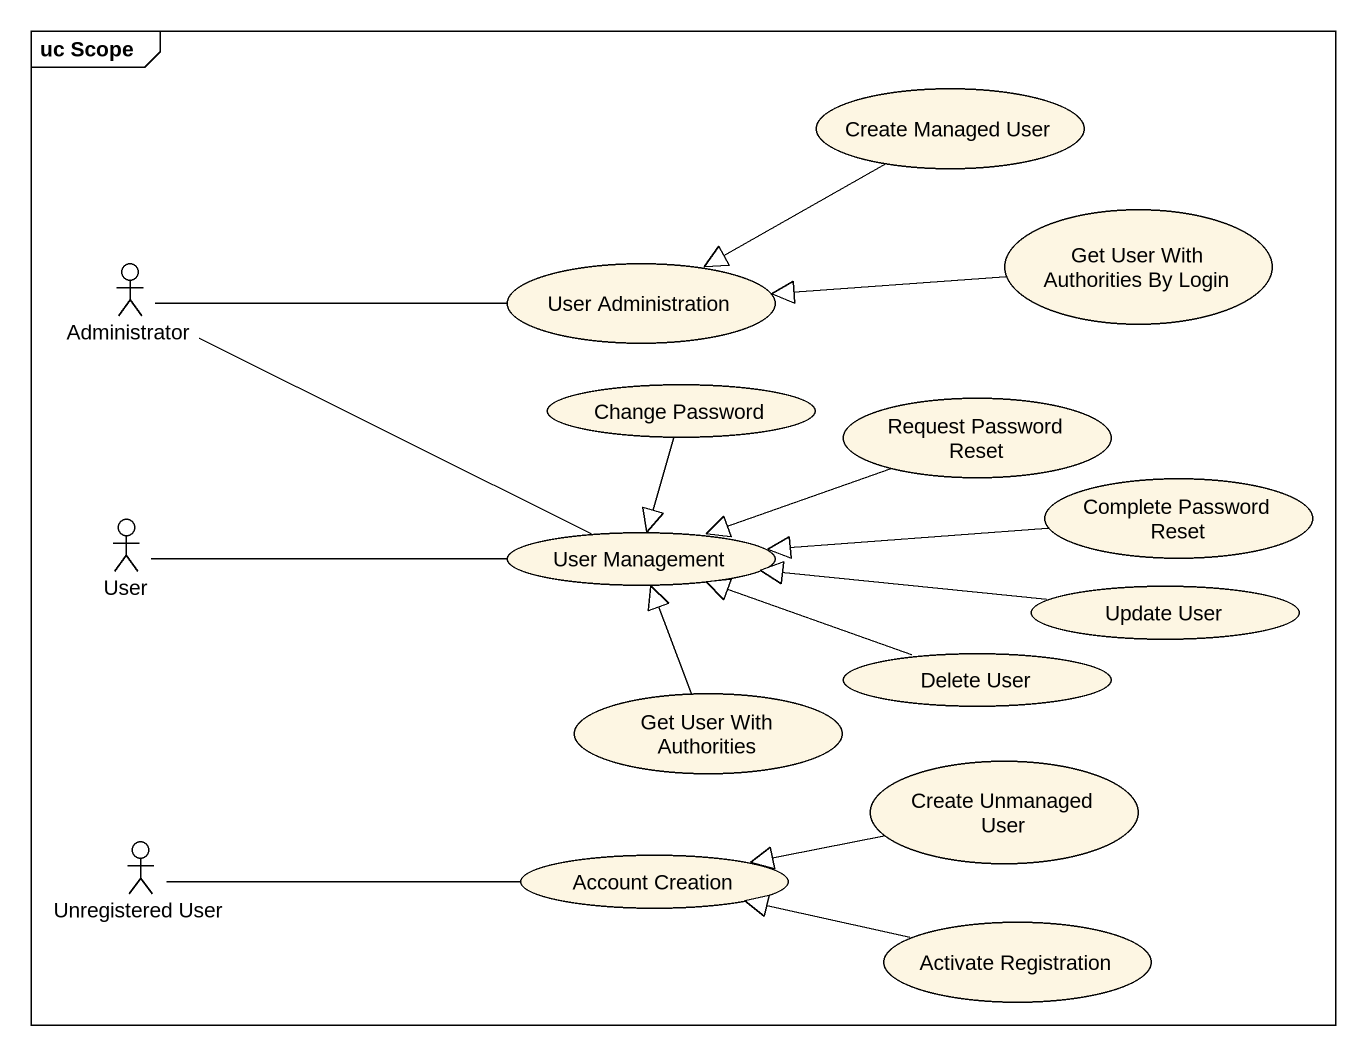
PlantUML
@startuml
mainframe uc Scope
usecase "Create Managed User" as Create_Managed_User
actor Administrator
usecase "User Administration" as User_Administration
usecase "Get User With Authorities By Login" as Get_User_With_Authorities
usecase "Change Password" as Change_Password
usecase "Request Password Reset" as Request_Password_Reset
actor User
usecase "User Management" as User_Management
usecase "Complete Password Reset" as Complete_Password_Reset
usecase "Update User" as Update_User
usecase "Get User With Authorities" as Get_User_With_Authorities_2
usecase "Delete User" as Delete_User
usecase "Create Unmanaged User" as Create_Unmanaged_User
actor "Unregistered User" as Unregistered_User
usecase "Account Creation" as Account_Creation
usecase "Activate Registration" as Activate_Registration
Create_Managed_User -left-|> User_Administration
Administrator -right- User_Administration
Administrator -right- User_Management
Get_User_With_Authorities -left-|> User_Administration
Change_Password --|> User_Management
Request_Password_Reset -left-|> User_Management
User -right- User_Management
Complete_Password_Reset -left-|> User_Management
Update_User -left-|> User_Management
Get_User_With_Authorities_2 -up-|> User_Management
Delete_User -left-|> User_Management
Create_Unmanaged_User -left-|> Account_Creation
Unregistered_User -right- Account_Creation
Activate_Registration -left-|> Account_Creation
@enduml
